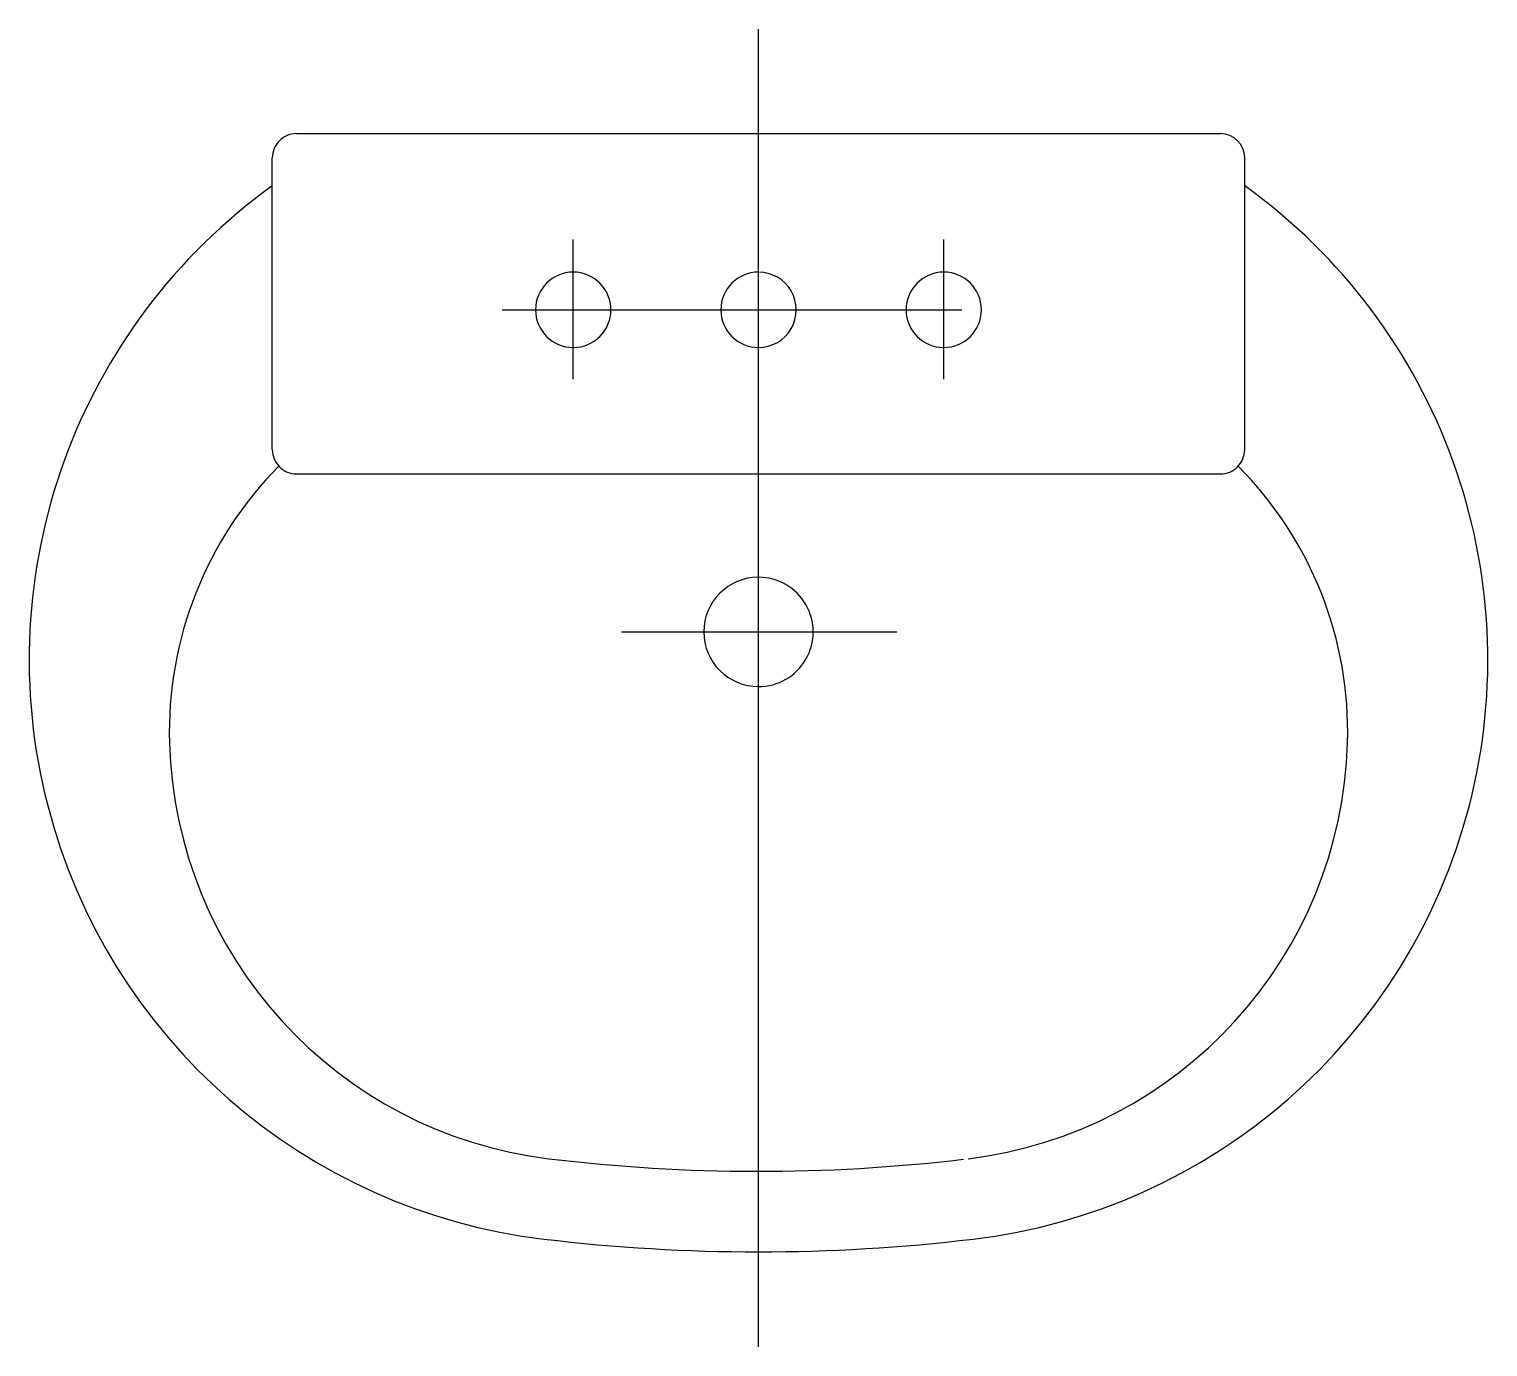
# Model space of a CAD drawing. Extents: x -494.082 to -493.294, y 429.808 to 430.52.
import ezdxf

# ---------------------------------------------------------------- set-up
doc = ezdxf.new("R2010")
doc.units = 0
doc.header["$LTSCALE"] = 0.734909
doc.header["$MEASUREMENT"] = 0
doc.linetypes.add('AXES', pattern=[0.54, 0.3, -0.08, 0.08, -0.08])
doc.linetypes.add('CONTINU', pattern=[0])
doc.layers.get('0').update_dxf_attribs({"linetype": 'CONTINUOUS'})
doc.layers.add('DECA_EIXOS', color=5, linetype='AXES')

msp = doc.modelspace()

# ---------------------------------------------------------------- linework, layer by layer
at = {"linetype": 'CONTINU'}
for points in [[(-493.93752, 430.46334, 0.414214), (-493.95064, 430.45022)], [(-493.42571, 430.45022, 0.414213), (-493.43883, 430.46334)], [(-493.95064, 430.4351, 0.684448), (-493.80397, 429.8665)], [(-493.57238, 429.8665, 0.684448), (-493.42571, 430.4351)], [(-493.78818, 430.38854, 1), (-493.78818, 430.34786)], [(-493.78818, 430.34786, 1), (-493.78818, 430.38854)], [(-493.68818, 430.38854, 1), (-493.68818, 430.34786)], [(-493.68818, 430.34786, 1.000015), (-493.68818, 430.38854)], [(-493.58818, 430.38854, 1), (-493.58818, 430.34786)], [(-493.58818, 430.34786, 1), (-493.58818, 430.38854)], [(-493.95064, 430.29274, 0.414214), (-493.93752, 430.27962)], [(-493.43883, 430.27962, 0.414214), (-493.42571, 430.29274)], [(-493.94707, 430.28374, 0.205726), (-494.00614, 430.1344)], [(-493.37021, 430.1344, 0.206804), (-493.42928, 430.28374)], [(-493.68818, 430.22384, 1), (-493.68818, 430.16479)], [(-493.68818, 430.16479, 1.000007), (-493.68818, 430.22384)], [(-494.00614, 430.1344, 0.37103), (-493.80131, 429.90993)], [(-493.57504, 429.90993, 0.37103), (-493.37021, 430.1344)], [(-493.80131, 429.90993, 0.059686), (-493.57749, 429.90964)], [(-493.80397, 429.8665, 0.059029), (-493.57238, 429.8665)]]:
    msp.add_lwpolyline(points, format="xyb", dxfattribs=at)
for points in [[(-493.93752, 430.46334), (-493.43883, 430.46334)], [(-493.95064, 430.29274), (-493.95064, 430.45022)], [(-493.42571, 430.29274), (-493.42571, 430.45022)], [(-493.93752, 430.27962), (-493.43883, 430.27962)]]:
    msp.add_lwpolyline(points, dxfattribs=at)
at = {"layer": 'DECA_EIXOS', "linetype": 'CONTINU'}
for points in [[(-493.68818, 429.80836), (-493.68818, 430.5197)], [(-493.78818, 430.33068), (-493.78818, 430.40613)], [(-493.58818, 430.33068), (-493.58818, 430.40613)], [(-493.82648, 430.3682), (-493.57838, 430.3682)], [(-493.76206, 430.19431), (-493.61346, 430.19431)]]:
    msp.add_lwpolyline(points, dxfattribs=at)

doc.saveas('drawing.dxf')
